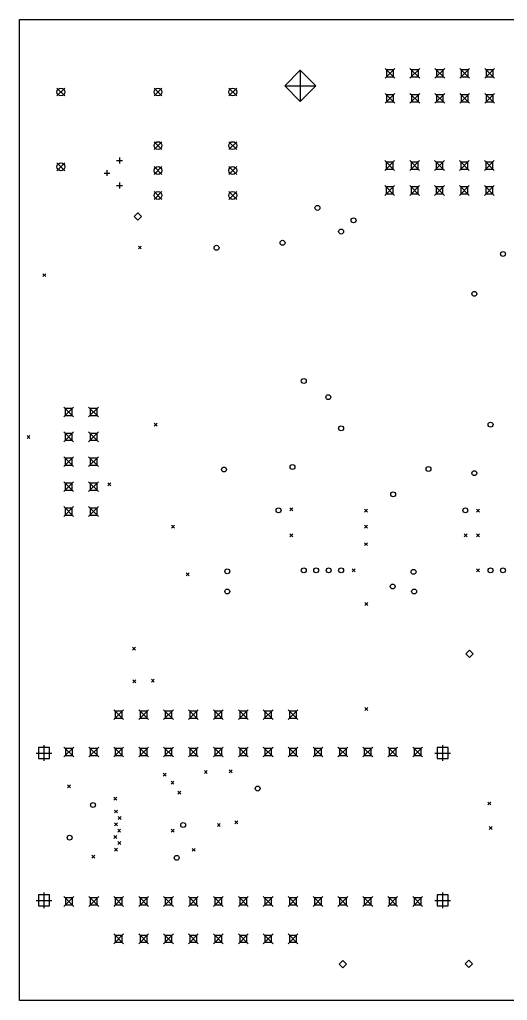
# Model space of a CAD drawing. Extents: x 21 to 125, y -193 to -25.
# Drawn here: x 25 to 74.7, y -125 to -25 of the extents above; entities that cross this region are included whole.
import ezdxf

# ---------------------------------------------------------------- set-up
doc = ezdxf.new("R2010")
doc.units = 0
doc.header["$MEASUREMENT"] = 0
doc.layers.add('BLACK', color=7, linetype='CONTINUOUS')

msp = doc.modelspace()

# ---------------------------------------------------------------- linework, layer by layer
at = {"layer": 'Black'}
for p, q in [((25, -25), (125, -25)), ((25, -125), (25, -25)), ((62.2697, -29.98), (63.2697, -30.98)), ((63.2697, -29.98), (62.2697, -30.98)), ((64.8097, -29.98), (65.8097, -30.98)), ((65.8097, -29.98), (64.8097, -30.98)), ((67.3498, -29.98), (68.3498, -30.98)), ((68.3498, -29.98), (67.3498, -30.98)), ((69.8897, -29.98), (70.8897, -30.98)), ((70.8897, -29.98), (69.8897, -30.98)), ((72.4297, -29.98), (73.4297, -30.98)), ((73.4297, -29.98), (72.4297, -30.98)), ((53.6257, -30.1625), (52.0382, -31.75)), ((53.6257, -30.1625), (53.6257, -33.3375)), ((55.2132, -31.75), (53.6257, -30.1625)), ((63.1233, -30.1264), (62.4162, -30.1264)), ((62.4162, -30.1264), (62.4162, -30.8336)), ((62.4162, -30.8336), (63.1233, -30.8336)), ((63.1233, -30.8336), (63.1233, -30.1264)), ((65.6633, -30.1264), (64.9562, -30.1264)), ((64.9562, -30.1264), (64.9562, -30.8336)), ((64.9562, -30.8336), (65.6633, -30.8336)), ((65.6633, -30.8336), (65.6633, -30.1264)), ((68.2033, -30.1264), (67.4962, -30.1264)), ((67.4962, -30.1264), (67.4962, -30.8336)), ((67.4962, -30.8336), (68.2033, -30.8336)), ((68.2033, -30.8336), (68.2033, -30.1264)), ((70.7433, -30.1264), (70.0362, -30.1264)), ((70.0362, -30.1264), (70.0362, -30.8336)), ((70.0362, -30.8336), (70.7433, -30.8336)), ((70.7433, -30.8336), (70.7433, -30.1264)), ((73.2833, -30.1264), (72.5762, -30.1264)), ((72.5762, -30.1264), (72.5762, -30.8336)), ((72.5762, -30.8336), (73.2833, -30.8336)), ((73.2833, -30.8336), (73.2833, -30.1264)), ((28.81, -31.985), (29.61, -32.785)), ((29.61, -31.985), (28.81, -32.785)), ((38.716, -31.985), (39.516, -32.785)), ((39.516, -31.985), (38.716, -32.785)), ((46.336, -31.985), (47.136, -32.785)), ((47.136, -31.985), (46.336, -32.785)), ((52.0382, -31.75), (55.2132, -31.75)), ((52.0382, -31.75), (53.6257, -33.3375)), ((53.6257, -33.3375), (55.2132, -31.75)), ((62.2697, -32.52), (63.2697, -33.52)), ((63.2697, -32.52), (62.2697, -33.52)), ((63.1233, -32.6664), (62.4162, -32.6664)), ((62.4162, -32.6664), (62.4162, -33.3736)), ((63.1233, -33.3736), (63.1233, -32.6664)), ((64.8097, -32.52), (65.8097, -33.52)), ((65.8097, -32.52), (64.8097, -33.52)), ((65.6633, -32.6664), (64.9562, -32.6664)), ((64.9562, -32.6664), (64.9562, -33.3736)), ((65.6633, -33.3736), (65.6633, -32.6664)), ((67.3498, -32.52), (68.3498, -33.52)), ((68.3498, -32.52), (67.3498, -33.52)), ((68.2033, -32.6664), (67.4962, -32.6664)), ((67.4962, -32.6664), (67.4962, -33.3736)), ((68.2033, -33.3736), (68.2033, -32.6664)), ((69.8897, -32.52), (70.8897, -33.52)), ((70.8897, -32.52), (69.8897, -33.52)), ((70.7433, -32.6664), (70.0362, -32.6664)), ((70.0362, -32.6664), (70.0362, -33.3736)), ((70.7433, -33.3736), (70.7433, -32.6664)), ((72.4297, -32.52), (73.4297, -33.52)), ((73.4297, -32.52), (72.4297, -33.52)), ((73.2833, -32.6664), (72.5762, -32.6664)), ((72.5762, -32.6664), (72.5762, -33.3736)), ((73.2833, -33.3736), (73.2833, -32.6664)), ((62.4162, -33.3736), (63.1233, -33.3736)), ((64.9562, -33.3736), (65.6633, -33.3736)), ((67.4962, -33.3736), (68.2033, -33.3736)), ((70.0362, -33.3736), (70.7433, -33.3736)), ((72.5762, -33.3736), (73.2833, -33.3736)), ((38.716, -37.446), (39.516, -38.246)), ((39.516, -37.446), (38.716, -38.246)), ((46.336, -37.446), (47.136, -38.246)), ((47.136, -37.446), (46.336, -38.246)), ((28.81, -39.605), (29.61, -40.405)), ((29.61, -39.605), (28.81, -40.405)), ((34.879, -39.37), (35.479, -39.37)), ((35.179, -39.07), (35.179, -39.67)), ((38.716, -39.986), (39.516, -40.786)), ((39.516, -39.986), (38.716, -40.786)), ((46.336, -39.986), (47.136, -40.786)), ((47.136, -39.986), (46.336, -40.786)), ((62.238, -39.378), (63.238, -40.378)), ((63.238, -39.378), (62.238, -40.378)), ((63.0916, -39.5244), (62.3844, -39.5244)), ((62.3844, -39.5244), (62.3844, -40.2316)), ((63.0916, -40.2316), (63.0916, -39.5244)), ((64.778, -39.378), (65.778, -40.378)), ((65.778, -39.378), (64.778, -40.378)), ((65.6316, -39.5244), (64.9244, -39.5244)), ((64.9244, -39.5244), (64.9244, -40.2316)), ((65.6316, -40.2316), (65.6316, -39.5244)), ((67.318, -39.378), (68.318, -40.378)), ((68.318, -39.378), (67.318, -40.378)), ((68.1716, -39.5244), (67.4644, -39.5244)), ((67.4644, -39.5244), (67.4644, -40.2316)), ((68.1716, -40.2316), (68.1716, -39.5244)), ((69.858, -39.378), (70.858, -40.378)), ((70.858, -39.378), (69.858, -40.378)), ((70.7116, -39.5244), (70.0044, -39.5244)), ((70.0044, -39.5244), (70.0044, -40.2316)), ((70.7116, -40.2316), (70.7116, -39.5244)), ((72.398, -39.378), (73.398, -40.378)), ((73.398, -39.378), (72.398, -40.378)), ((73.2516, -39.5244), (72.5444, -39.5244)), ((72.5444, -39.5244), (72.5444, -40.2316)), ((73.2516, -40.2316), (73.2516, -39.5244)), ((33.609, -40.64), (34.209, -40.64)), ((33.909, -40.34), (33.909, -40.94)), ((62.3844, -40.2316), (63.0916, -40.2316)), ((64.9244, -40.2316), (65.6316, -40.2316)), ((67.4644, -40.2316), (68.1716, -40.2316)), ((70.0044, -40.2316), (70.7116, -40.2316)), ((72.5444, -40.2316), (73.2516, -40.2316)), ((34.879, -41.91), (35.479, -41.91)), ((35.179, -41.61), (35.179, -42.21)), ((62.238, -41.918), (63.238, -42.918)), ((63.238, -41.918), (62.238, -42.918)), ((64.778, -41.918), (65.778, -42.918)), ((65.778, -41.918), (64.778, -42.918)), ((67.318, -41.918), (68.318, -42.918)), ((68.318, -41.918), (67.318, -42.918)), ((69.858, -41.918), (70.858, -42.918)), ((70.858, -41.918), (69.858, -42.918)), ((72.398, -41.918), (73.398, -42.918)), ((73.398, -41.918), (72.398, -42.918)), ((38.716, -42.526), (39.516, -43.326)), ((39.516, -42.526), (38.716, -43.326)), ((46.336, -42.526), (47.136, -43.326)), ((47.136, -42.526), (46.336, -43.326)), ((63.0916, -42.0644), (62.3844, -42.0644)), ((62.3844, -42.0644), (62.3844, -42.7716)), ((62.3844, -42.7716), (63.0916, -42.7716)), ((63.0916, -42.7716), (63.0916, -42.0644)), ((65.6316, -42.0644), (64.9244, -42.0644)), ((64.9244, -42.0644), (64.9244, -42.7716)), ((64.9244, -42.7716), (65.6316, -42.7716)), ((65.6316, -42.7716), (65.6316, -42.0644)), ((68.1716, -42.0644), (67.4644, -42.0644)), ((67.4644, -42.0644), (67.4644, -42.7716)), ((67.4644, -42.7716), (68.1716, -42.7716)), ((68.1716, -42.7716), (68.1716, -42.0644)), ((70.7116, -42.0644), (70.0044, -42.0644)), ((70.0044, -42.0644), (70.0044, -42.7716)), ((70.0044, -42.7716), (70.7116, -42.7716)), ((70.7116, -42.7716), (70.7116, -42.0644)), ((73.2516, -42.0644), (72.5444, -42.0644)), ((72.5444, -42.0644), (72.5444, -42.7716)), ((72.5444, -42.7716), (73.2516, -42.7716)), ((73.2516, -42.7716), (73.2516, -42.0644)), ((37.0586, -44.71), (36.6836, -45.085)), ((37.4336, -45.085), (37.0586, -44.71)), ((36.6836, -45.085), (37.0586, -45.46)), ((37.0586, -45.46), (37.4336, -45.085)), ((37.1118, -48.0846), (37.4118, -48.3846)), ((37.4118, -48.0846), (37.1118, -48.3846)), ((27.3836, -50.904), (27.6836, -51.204)), ((27.6836, -50.904), (27.3836, -51.204)), ((29.5, -64.5), (30.5, -65.5)), ((30.5, -64.5), (29.5, -65.5)), ((30.3536, -64.6464), (29.6464, -64.6464)), ((29.6464, -64.6464), (29.6464, -65.3536)), ((30.3536, -65.3536), (30.3536, -64.6464)), ((32.04, -64.5), (33.04, -65.5)), ((33.04, -64.5), (32.04, -65.5)), ((32.8936, -64.6464), (32.1864, -64.6464)), ((32.1864, -64.6464), (32.1864, -65.3536)), ((32.8936, -65.3536), (32.8936, -64.6464)), ((29.6464, -65.3536), (30.3536, -65.3536)), ((32.1864, -65.3536), (32.8936, -65.3536)), ((38.712, -66.144), (39.012, -66.444)), ((39.012, -66.144), (38.712, -66.444)), ((25.758, -67.414), (26.058, -67.714)), ((26.058, -67.414), (25.758, -67.714)), ((29.5, -67.04), (30.5, -68.04)), ((30.5, -67.04), (29.5, -68.04)), ((30.3536, -67.1864), (29.6464, -67.1864)), ((29.6464, -67.1864), (29.6464, -67.8936)), ((29.6464, -67.8936), (30.3536, -67.8936)), ((30.3536, -67.8936), (30.3536, -67.1864)), ((32.04, -67.04), (33.04, -68.04)), ((33.04, -67.04), (32.04, -68.04)), ((32.8936, -67.1864), (32.1864, -67.1864)), ((32.1864, -67.1864), (32.1864, -67.8936)), ((32.1864, -67.8936), (32.8936, -67.8936)), ((32.8936, -67.8936), (32.8936, -67.1864)), ((29.5, -69.58), (30.5, -70.58)), ((30.5, -69.58), (29.5, -70.58)), ((30.3536, -69.7264), (29.6464, -69.7264)), ((29.6464, -69.7264), (29.6464, -70.4336)), ((30.3536, -70.4336), (30.3536, -69.7264)), ((32.04, -69.58), (33.04, -70.58)), ((33.04, -69.58), (32.04, -70.58)), ((32.8936, -69.7264), (32.1864, -69.7264)), ((32.1864, -69.7264), (32.1864, -70.4336)), ((32.8936, -70.4336), (32.8936, -69.7264)), ((29.6464, -70.4336), (30.3536, -70.4336)), ((32.1864, -70.4336), (32.8936, -70.4336)), ((29.5, -72.12), (30.5, -73.12)), ((30.5, -72.12), (29.5, -73.12)), ((30.3536, -72.2664), (29.6464, -72.2664)), ((29.6464, -72.2664), (29.6464, -72.9736)), ((29.6464, -72.9736), (30.3536, -72.9736)), ((30.3536, -72.9736), (30.3536, -72.2664)), ((32.04, -72.12), (33.04, -73.12)), ((33.04, -72.12), (32.04, -73.12)), ((32.8936, -72.2664), (32.1864, -72.2664)), ((32.1864, -72.2664), (32.1864, -72.9736)), ((32.1864, -72.9736), (32.8936, -72.9736)), ((32.8936, -72.9736), (32.8936, -72.2664)), ((34.013, -72.24), (34.313, -72.54)), ((34.313, -72.24), (34.013, -72.54)), ((29.5, -74.66), (30.5, -75.66)), ((30.5, -74.66), (29.5, -75.66)), ((30.3536, -74.8064), (29.6464, -74.8064)), ((29.6464, -74.8064), (29.6464, -75.5136)), ((30.3536, -75.5136), (30.3536, -74.8064)), ((32.04, -74.66), (33.04, -75.66)), ((33.04, -74.66), (32.04, -75.66)), ((32.8936, -74.8064), (32.1864, -74.8064)), ((32.1864, -74.8064), (32.1864, -75.5136)), ((32.8936, -75.5136), (32.8936, -74.8064)), ((52.555, -74.78), (52.855, -75.08)), ((52.855, -74.78), (52.555, -75.08)), ((60.175, -74.907), (60.475, -75.207)), ((60.475, -74.907), (60.175, -75.207)), ((71.605, -74.907), (71.905, -75.207)), ((71.905, -74.907), (71.605, -75.207)), ((29.6464, -75.5136), (30.3536, -75.5136)), ((32.1864, -75.5136), (32.8936, -75.5136)), ((40.49, -76.558), (40.79, -76.858)), ((40.79, -76.558), (40.49, -76.858)), ((60.175, -76.558), (60.475, -76.858)), ((60.475, -76.558), (60.175, -76.858)), ((52.555, -77.447), (52.855, -77.747)), ((52.855, -77.447), (52.555, -77.747)), ((70.335, -77.447), (70.635, -77.747)), ((70.635, -77.447), (70.335, -77.747)), ((71.605, -77.447), (71.905, -77.747)), ((71.905, -77.447), (71.605, -77.747)), ((60.175, -78.336), (60.475, -78.636)), ((60.475, -78.336), (60.175, -78.636)), ((41.9886, -81.4094), (42.2886, -81.7094)), ((42.2886, -81.4094), (41.9886, -81.7094)), ((58.905, -81.003), (59.205, -81.303)), ((59.205, -81.003), (58.905, -81.303)), ((71.605, -81.003), (71.905, -81.303)), ((71.905, -81.003), (71.605, -81.303)), ((60.2004, -84.432), (60.5004, -84.732)), ((60.5004, -84.432), (60.2004, -84.732)), ((36.5276, -88.9786), (36.8276, -89.2786)), ((36.8276, -88.9786), (36.5276, -89.2786)), ((70.866, -89.287), (70.491, -89.662)), ((70.491, -89.662), (70.866, -90.037)), ((71.241, -89.662), (70.866, -89.287)), ((70.866, -90.037), (71.241, -89.662)), ((36.5428, -92.306), (36.8428, -92.606)), ((36.8428, -92.306), (36.5428, -92.606)), ((38.4326, -92.2552), (38.7326, -92.5552)), ((38.7326, -92.2552), (38.4326, -92.5552)), ((34.6051, -95.3612), (35.6051, -96.3612)), ((35.6051, -95.3612), (34.6051, -96.3612)), ((35.4586, -95.5077), (34.7515, -95.5077)), ((34.7515, -95.5077), (34.7515, -96.2148)), ((35.4586, -96.2148), (35.4586, -95.5077)), ((37.1451, -95.3612), (38.1451, -96.3612)), ((38.1451, -95.3612), (37.1451, -96.3612)), ((37.9986, -95.5077), (37.2915, -95.5077)), ((37.2915, -95.5077), (37.2915, -96.2148)), ((37.9986, -96.2148), (37.9986, -95.5077)), ((39.6851, -95.3612), (40.6851, -96.3612)), ((40.6851, -95.3612), (39.6851, -96.3612)), ((40.5386, -95.5077), (39.8315, -95.5077)), ((39.8315, -95.5077), (39.8315, -96.2148)), ((40.5386, -96.2148), (40.5386, -95.5077)), ((42.2251, -95.3612), (43.2251, -96.3612)), ((43.2251, -95.3612), (42.2251, -96.3612)), ((43.0786, -95.5077), (42.3715, -95.5077)), ((42.3715, -95.5077), (42.3715, -96.2148)), ((43.0786, -96.2148), (43.0786, -95.5077)), ((44.7651, -95.3612), (45.7651, -96.3612)), ((45.7651, -95.3612), (44.7651, -96.3612)), ((45.6186, -95.5077), (44.9115, -95.5077)), ((44.9115, -95.5077), (44.9115, -96.2148)), ((45.6186, -96.2148), (45.6186, -95.5077)), ((47.3051, -95.3612), (48.3051, -96.3612)), ((48.3051, -95.3612), (47.3051, -96.3612)), ((48.1586, -95.5077), (47.4515, -95.5077)), ((47.4515, -95.5077), (47.4515, -96.2148)), ((48.1586, -96.2148), (48.1586, -95.5077)), ((49.8451, -95.3612), (50.8451, -96.3612)), ((50.8451, -95.3612), (49.8451, -96.3612)), ((50.6986, -95.5077), (49.9915, -95.5077)), ((49.9915, -95.5077), (49.9915, -96.2148)), ((50.6986, -96.2148), (50.6986, -95.5077)), ((52.3851, -95.3612), (53.3851, -96.3612)), ((53.3851, -95.3612), (52.3851, -96.3612)), ((53.2386, -95.5077), (52.5315, -95.5077)), ((52.5315, -95.5077), (52.5315, -96.2148)), ((53.2386, -96.2148), (53.2386, -95.5077)), ((60.2004, -95.1508), (60.5004, -95.4508)), ((60.5004, -95.1508), (60.2004, -95.4508)), ((34.7515, -96.2148), (35.4586, -96.2148)), ((37.2915, -96.2148), (37.9986, -96.2148)), ((39.8315, -96.2148), (40.5386, -96.2148)), ((42.3715, -96.2148), (43.0786, -96.2148)), ((44.9115, -96.2148), (45.6186, -96.2148)), ((47.4515, -96.2148), (48.1586, -96.2148)), ((49.9915, -96.2148), (50.6986, -96.2148)), ((52.5315, -96.2148), (53.2386, -96.2148)), ((27.4751, -98.9812), (27.4751, -100.581)), ((68.1351, -98.9812), (68.1351, -100.581)), ((26.6751, -99.7812), (28.2751, -99.7812)), ((28.0408, -99.2155), (26.9094, -99.2155)), ((26.9094, -99.2155), (26.9094, -100.347)), ((28.0408, -100.347), (28.0408, -99.2155)), ((29.5251, -99.1712), (30.5251, -100.171)), ((30.5251, -99.1712), (29.5251, -100.171)), ((30.3786, -99.3177), (29.6715, -99.3177)), ((29.6715, -99.3177), (29.6715, -100.025)), ((30.3786, -100.025), (30.3786, -99.3177)), ((32.0651, -99.1712), (33.0651, -100.171)), ((33.0651, -99.1712), (32.0651, -100.171)), ((32.9186, -99.3177), (32.2115, -99.3177)), ((32.2115, -99.3177), (32.2115, -100.025)), ((32.9186, -100.025), (32.9186, -99.3177)), ((34.6051, -99.1712), (35.6051, -100.171)), ((35.6051, -99.1712), (34.6051, -100.171)), ((35.4586, -99.3177), (34.7515, -99.3177)), ((34.7515, -99.3177), (34.7515, -100.025)), ((35.4586, -100.025), (35.4586, -99.3177)), ((37.1451, -99.1712), (38.1451, -100.171)), ((38.1451, -99.1712), (37.1451, -100.171)), ((37.9986, -99.3177), (37.2915, -99.3177)), ((37.2915, -99.3177), (37.2915, -100.025)), ((37.9986, -100.025), (37.9986, -99.3177)), ((39.6851, -99.1712), (40.6851, -100.171)), ((40.6851, -99.1712), (39.6851, -100.171)), ((40.5386, -99.3177), (39.8315, -99.3177)), ((39.8315, -99.3177), (39.8315, -100.025)), ((40.5386, -100.025), (40.5386, -99.3177)), ((42.2251, -99.1712), (43.2251, -100.171)), ((43.2251, -99.1712), (42.2251, -100.171)), ((43.0786, -99.3177), (42.3715, -99.3177)), ((42.3715, -99.3177), (42.3715, -100.025)), ((43.0786, -100.025), (43.0786, -99.3177)), ((44.7651, -99.1712), (45.7651, -100.171)), ((45.7651, -99.1712), (44.7651, -100.171)), ((45.6186, -99.3177), (44.9115, -99.3177)), ((44.9115, -99.3177), (44.9115, -100.025)), ((45.6186, -100.025), (45.6186, -99.3177)), ((47.3051, -99.1712), (48.3051, -100.171)), ((48.3051, -99.1712), (47.3051, -100.171)), ((48.1586, -99.3177), (47.4515, -99.3177)), ((47.4515, -99.3177), (47.4515, -100.025)), ((48.1586, -100.025), (48.1586, -99.3177)), ((49.8451, -99.1712), (50.8451, -100.171)), ((50.8451, -99.1712), (49.8451, -100.171)), ((50.6986, -99.3177), (49.9915, -99.3177)), ((49.9915, -99.3177), (49.9915, -100.025)), ((50.6986, -100.025), (50.6986, -99.3177)), ((52.3851, -99.1712), (53.3851, -100.171)), ((53.3851, -99.1712), (52.3851, -100.171)), ((53.2386, -99.3177), (52.5315, -99.3177)), ((52.5315, -99.3177), (52.5315, -100.025)), ((53.2386, -100.025), (53.2386, -99.3177)), ((54.9251, -99.1712), (55.9251, -100.171)), ((55.9251, -99.1712), (54.9251, -100.171)), ((55.7786, -99.3177), (55.0715, -99.3177)), ((55.0715, -99.3177), (55.0715, -100.025)), ((55.7786, -100.025), (55.7786, -99.3177)), ((57.4651, -99.1712), (58.4651, -100.171)), ((58.4651, -99.1712), (57.4651, -100.171)), ((58.3186, -99.3177), (57.6115, -99.3177)), ((57.6115, -99.3177), (57.6115, -100.025)), ((58.3186, -100.025), (58.3186, -99.3177)), ((60.0051, -99.1712), (61.0051, -100.171)), ((61.0051, -99.1712), (60.0051, -100.171)), ((60.8586, -99.3177), (60.1515, -99.3177)), ((60.1515, -99.3177), (60.1515, -100.025)), ((60.8586, -100.025), (60.8586, -99.3177)), ((62.5451, -99.1712), (63.5451, -100.171)), ((63.5451, -99.1712), (62.5451, -100.171)), ((63.3986, -99.3177), (62.6915, -99.3177)), ((62.6915, -99.3177), (62.6915, -100.025)), ((63.3986, -100.025), (63.3986, -99.3177)), ((65.0851, -99.1712), (66.0851, -100.171)), ((66.0851, -99.1712), (65.0851, -100.171)), ((65.9386, -99.3177), (65.2315, -99.3177)), ((65.2315, -99.3177), (65.2315, -100.025)), ((65.9386, -100.025), (65.9386, -99.3177)), ((67.3351, -99.7812), (68.9351, -99.7812)), ((68.7008, -99.2155), (67.5694, -99.2155)), ((67.5694, -99.2155), (67.5694, -100.347)), ((68.7008, -100.347), (68.7008, -99.2155)), ((26.9094, -100.347), (28.0408, -100.347)), ((29.6715, -100.025), (30.3786, -100.025)), ((32.2115, -100.025), (32.9186, -100.025)), ((34.7515, -100.025), (35.4586, -100.025)), ((37.2915, -100.025), (37.9986, -100.025)), ((39.8315, -100.025), (40.5386, -100.025)), ((42.3715, -100.025), (43.0786, -100.025)), ((44.9115, -100.025), (45.6186, -100.025)), ((47.4515, -100.025), (48.1586, -100.025)), ((49.9915, -100.025), (50.6986, -100.025)), ((52.5315, -100.025), (53.2386, -100.025)), ((55.0715, -100.025), (55.7786, -100.025)), ((57.6115, -100.025), (58.3186, -100.025)), ((60.1515, -100.025), (60.8586, -100.025)), ((62.6915, -100.025), (63.3986, -100.025)), ((65.2315, -100.025), (65.9386, -100.025)), ((67.5694, -100.347), (68.7008, -100.347)), ((39.6518, -101.831), (39.9518, -102.131)), ((39.9518, -101.831), (39.6518, -102.131)), ((43.8428, -101.577), (44.1428, -101.877)), ((44.1428, -101.577), (43.8428, -101.877)), ((46.3828, -101.501), (46.6828, -101.801)), ((46.6828, -101.501), (46.3828, -101.801)), ((40.4392, -102.644), (40.7392, -102.944)), ((40.7392, -102.644), (40.4392, -102.944)), ((29.8728, -103.025), (30.1728, -103.325)), ((30.1728, -103.025), (29.8728, -103.325)), ((41.125, -103.66), (41.425, -103.96)), ((41.425, -103.66), (41.125, -103.96)), ((34.6097, -104.282), (34.9097, -104.582)), ((34.9097, -104.282), (34.6097, -104.582)), ((72.748, -104.777), (73.048, -105.077)), ((73.048, -104.777), (72.748, -105.077)), ((34.6734, -105.59), (34.9734, -105.89)), ((34.9734, -105.59), (34.6734, -105.89)), ((34.6734, -106.886), (34.9734, -107.186)), ((34.9734, -106.886), (34.6734, -107.186)), ((35.0544, -106.251), (35.3544, -106.551)), ((35.3544, -106.251), (35.0544, -106.551)), ((45.1636, -106.962), (45.4636, -107.262)), ((45.4636, -106.962), (45.1636, -107.262)), ((46.9416, -106.708), (47.2416, -107.008)), ((47.2416, -106.708), (46.9416, -107.008)), ((35.0036, -107.546), (35.3036, -107.846)), ((35.3036, -107.546), (35.0036, -107.846)), ((40.4646, -107.546), (40.7646, -107.846)), ((40.7646, -107.546), (40.4646, -107.846)), ((72.875, -107.267), (73.175, -107.567)), ((73.175, -107.267), (72.875, -107.567)), ((34.6226, -108.181), (34.9226, -108.481)), ((34.9226, -108.181), (34.6226, -108.481)), ((35.029, -108.816), (35.329, -109.116)), ((35.329, -108.816), (35.029, -109.116)), ((34.6734, -109.476), (34.9734, -109.776)), ((34.9734, -109.476), (34.6734, -109.776)), ((42.5982, -109.502), (42.8982, -109.802)), ((42.8982, -109.502), (42.5982, -109.802)), ((32.362, -110.188), (32.662, -110.488)), ((32.662, -110.188), (32.362, -110.488)), ((26.6751, -114.801), (28.2751, -114.801)), ((28.0408, -114.236), (26.9094, -114.236)), ((26.9094, -114.236), (26.9094, -115.367)), ((27.4751, -114.001), (27.4751, -115.601)), ((28.0408, -115.367), (28.0408, -114.236)), ((29.5251, -114.411), (30.5251, -115.411)), ((30.5251, -114.411), (29.5251, -115.411)), ((30.3786, -114.558), (29.6715, -114.558)), ((29.6715, -114.558), (29.6715, -115.265)), ((30.3786, -115.265), (30.3786, -114.558)), ((32.0651, -114.411), (33.0651, -115.411)), ((33.0651, -114.411), (32.0651, -115.411)), ((32.9186, -114.558), (32.2115, -114.558)), ((32.2115, -114.558), (32.2115, -115.265)), ((32.9186, -115.265), (32.9186, -114.558)), ((34.6051, -114.411), (35.6051, -115.411)), ((35.6051, -114.411), (34.6051, -115.411)), ((35.4586, -114.558), (34.7515, -114.558)), ((34.7515, -114.558), (34.7515, -115.265)), ((35.4586, -115.265), (35.4586, -114.558)), ((37.1451, -114.411), (38.1451, -115.411)), ((38.1451, -114.411), (37.1451, -115.411)), ((37.9986, -114.558), (37.2915, -114.558)), ((37.2915, -114.558), (37.2915, -115.265)), ((37.9986, -115.265), (37.9986, -114.558)), ((39.6851, -114.411), (40.6851, -115.411)), ((40.6851, -114.411), (39.6851, -115.411)), ((40.5386, -114.558), (39.8315, -114.558)), ((39.8315, -114.558), (39.8315, -115.265)), ((40.5386, -115.265), (40.5386, -114.558)), ((42.2251, -114.411), (43.2251, -115.411)), ((43.2251, -114.411), (42.2251, -115.411)), ((43.0786, -114.558), (42.3715, -114.558)), ((42.3715, -114.558), (42.3715, -115.265)), ((43.0786, -115.265), (43.0786, -114.558)), ((44.7651, -114.411), (45.7651, -115.411)), ((45.7651, -114.411), (44.7651, -115.411)), ((45.6186, -114.558), (44.9115, -114.558)), ((44.9115, -114.558), (44.9115, -115.265)), ((45.6186, -115.265), (45.6186, -114.558)), ((47.3051, -114.411), (48.3051, -115.411)), ((48.3051, -114.411), (47.3051, -115.411)), ((48.1586, -114.558), (47.4515, -114.558)), ((47.4515, -114.558), (47.4515, -115.265)), ((48.1586, -115.265), (48.1586, -114.558)), ((49.8451, -114.411), (50.8451, -115.411)), ((50.8451, -114.411), (49.8451, -115.411)), ((50.6986, -114.558), (49.9915, -114.558)), ((49.9915, -114.558), (49.9915, -115.265)), ((50.6986, -115.265), (50.6986, -114.558)), ((52.3851, -114.411), (53.3851, -115.411)), ((53.3851, -114.411), (52.3851, -115.411)), ((53.2386, -114.558), (52.5315, -114.558)), ((52.5315, -114.558), (52.5315, -115.265)), ((53.2386, -115.265), (53.2386, -114.558)), ((54.9251, -114.411), (55.9251, -115.411)), ((55.9251, -114.411), (54.9251, -115.411)), ((55.7786, -114.558), (55.0715, -114.558)), ((55.0715, -114.558), (55.0715, -115.265)), ((55.7786, -115.265), (55.7786, -114.558)), ((57.4651, -114.411), (58.4651, -115.411)), ((58.4651, -114.411), (57.4651, -115.411)), ((58.3186, -114.558), (57.6115, -114.558)), ((57.6115, -114.558), (57.6115, -115.265)), ((58.3186, -115.265), (58.3186, -114.558)), ((60.0051, -114.411), (61.0051, -115.411)), ((61.0051, -114.411), (60.0051, -115.411)), ((60.8586, -114.558), (60.1515, -114.558)), ((60.1515, -114.558), (60.1515, -115.265)), ((60.8586, -115.265), (60.8586, -114.558)), ((62.5451, -114.411), (63.5451, -115.411)), ((63.5451, -114.411), (62.5451, -115.411)), ((63.3986, -114.558), (62.6915, -114.558)), ((62.6915, -114.558), (62.6915, -115.265)), ((63.3986, -115.265), (63.3986, -114.558)), ((65.0851, -114.411), (66.0851, -115.411)), ((66.0851, -114.411), (65.0851, -115.411)), ((65.9386, -114.558), (65.2315, -114.558)), ((65.2315, -114.558), (65.2315, -115.265)), ((65.9386, -115.265), (65.9386, -114.558)), ((67.3351, -114.801), (68.9351, -114.801)), ((68.7008, -114.236), (67.5694, -114.236)), ((67.5694, -114.236), (67.5694, -115.367)), ((68.1351, -114.001), (68.1351, -115.601)), ((68.7008, -115.367), (68.7008, -114.236)), ((26.9094, -115.367), (28.0408, -115.367)), ((29.6715, -115.265), (30.3786, -115.265)), ((32.2115, -115.265), (32.9186, -115.265)), ((34.7515, -115.265), (35.4586, -115.265)), ((37.2915, -115.265), (37.9986, -115.265)), ((39.8315, -115.265), (40.5386, -115.265)), ((42.3715, -115.265), (43.0786, -115.265)), ((44.9115, -115.265), (45.6186, -115.265)), ((47.4515, -115.265), (48.1586, -115.265)), ((49.9915, -115.265), (50.6986, -115.265)), ((52.5315, -115.265), (53.2386, -115.265)), ((55.0715, -115.265), (55.7786, -115.265)), ((57.6115, -115.265), (58.3186, -115.265)), ((60.1515, -115.265), (60.8586, -115.265)), ((62.6915, -115.265), (63.3986, -115.265)), ((65.2315, -115.265), (65.9386, -115.265)), ((67.5694, -115.367), (68.7008, -115.367)), ((34.6051, -118.221), (35.6051, -119.221)), ((35.6051, -118.221), (34.6051, -119.221)), ((35.4586, -118.368), (34.7515, -118.368)), ((34.7515, -118.368), (34.7515, -119.075)), ((35.4586, -119.075), (35.4586, -118.368)), ((37.1451, -118.221), (38.1451, -119.221)), ((38.1451, -118.221), (37.1451, -119.221)), ((37.9986, -118.368), (37.2915, -118.368)), ((37.2915, -118.368), (37.2915, -119.075)), ((37.9986, -119.075), (37.9986, -118.368)), ((39.6851, -118.221), (40.6851, -119.221)), ((40.6851, -118.221), (39.6851, -119.221)), ((40.5386, -118.368), (39.8315, -118.368)), ((39.8315, -118.368), (39.8315, -119.075)), ((40.5386, -119.075), (40.5386, -118.368)), ((42.2251, -118.221), (43.2251, -119.221)), ((43.2251, -118.221), (42.2251, -119.221)), ((43.0786, -118.368), (42.3715, -118.368)), ((42.3715, -118.368), (42.3715, -119.075)), ((43.0786, -119.075), (43.0786, -118.368)), ((44.7651, -118.221), (45.7651, -119.221)), ((45.7651, -118.221), (44.7651, -119.221)), ((45.6186, -118.368), (44.9115, -118.368)), ((44.9115, -118.368), (44.9115, -119.075)), ((45.6186, -119.075), (45.6186, -118.368)), ((47.3051, -118.221), (48.3051, -119.221)), ((48.3051, -118.221), (47.3051, -119.221)), ((48.1586, -118.368), (47.4515, -118.368)), ((47.4515, -118.368), (47.4515, -119.075)), ((48.1586, -119.075), (48.1586, -118.368)), ((49.8451, -118.221), (50.8451, -119.221)), ((50.8451, -118.221), (49.8451, -119.221)), ((50.6986, -118.368), (49.9915, -118.368)), ((49.9915, -118.368), (49.9915, -119.075)), ((50.6986, -119.075), (50.6986, -118.368)), ((52.3851, -118.221), (53.3851, -119.221)), ((53.3851, -118.221), (52.3851, -119.221)), ((53.2386, -118.368), (52.5315, -118.368)), ((52.5315, -118.368), (52.5315, -119.075)), ((53.2386, -119.075), (53.2386, -118.368)), ((34.7515, -119.075), (35.4586, -119.075)), ((37.2915, -119.075), (37.9986, -119.075)), ((39.8315, -119.075), (40.5386, -119.075)), ((42.3715, -119.075), (43.0786, -119.075)), ((44.9115, -119.075), (45.6186, -119.075)), ((47.4515, -119.075), (48.1586, -119.075)), ((49.9915, -119.075), (50.6986, -119.075)), ((52.5315, -119.075), (53.2386, -119.075)), ((57.9628, -120.935), (57.5878, -121.31)), ((58.3378, -121.31), (57.9628, -120.935)), ((70.8152, -120.885), (70.4402, -121.26)), ((71.1902, -121.26), (70.8152, -120.885)), ((57.5878, -121.31), (57.9628, -121.685)), ((57.9628, -121.685), (58.3378, -121.31)), ((70.4402, -121.26), (70.8152, -121.635)), ((70.8152, -121.635), (71.1902, -121.26)), ((125, -125), (25, -125))]:
    msp.add_line(p, q, dxfattribs=at)
for centre, radius in [((29.21, -32.385), 0.4), ((39.116, -32.385), 0.4), ((46.736, -32.385), 0.4), ((39.116, -37.846), 0.4), ((46.736, -37.846), 0.4), ((29.21, -40.005), 0.4), ((39.116, -40.386), 0.4), ((46.736, -40.386), 0.4), ((39.116, -42.926), 0.4), ((46.736, -42.926), 0.4), ((55.372, -44.196), 0.25), ((59.055, -45.466), 0.25), ((57.785, -46.609), 0.25), ((51.816, -47.752), 0.25), ((45.085, -48.26), 0.25), ((74.295, -48.895), 0.25), ((71.374, -52.959), 0.25), ((53.975, -61.849), 0.25), ((56.477, -63.5), 0.25), ((57.785, -66.675), 0.25), ((73.025, -66.294), 0.25), ((45.847, -70.866), 0.25), ((52.832, -70.612), 0.25), ((66.7004, -70.8152), 0.25), ((71.374, -71.247), 0.25), ((63.0936, -73.406), 0.25), ((51.4096, -75.0316), 0.25), ((70.4596, -75.0316), 0.25), ((53.975, -81.153), 0.25), ((55.245, -81.153), 0.25), ((56.515, -81.153), 0.25), ((57.785, -81.153), 0.25), ((73.025, -81.153), 0.25), ((74.295, -81.153), 0.25), ((46.1772, -81.2546), 0.25), ((65.1764, -81.3054), 0.25), ((63.0428, -82.804), 0.25), ((46.1772, -83.312), 0.25), ((65.2272, -83.312), 0.25), ((49.276, -103.403), 0.25), ((32.4866, -105.08), 0.25), ((41.6814, -107.112), 0.25), ((30.099, -108.407), 0.25), ((41.021, -110.465), 0.25)]:
    msp.add_circle(centre, radius, dxfattribs=at)

doc.saveas('drawing.dxf')
